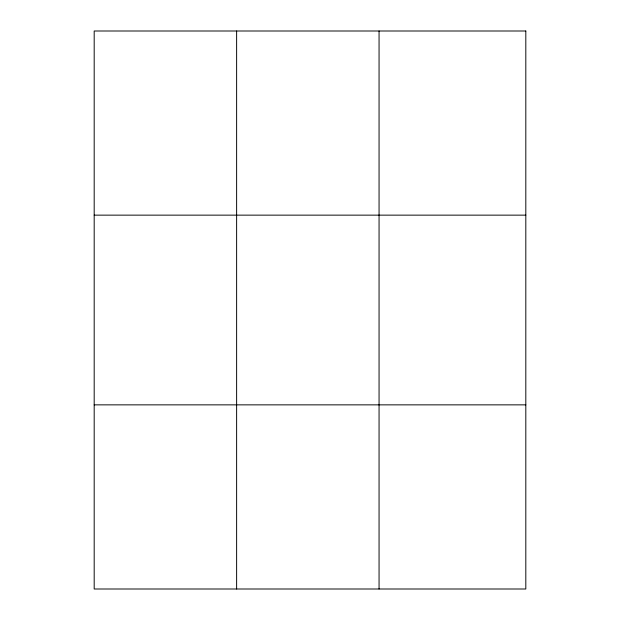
<?xml version="1.0" encoding="UTF-8"?>
<svg xmlns="http://www.w3.org/2000/svg" width="620" height="620" viewBox="0 0 620 620"><rect width="100%" height="100%" fill="white"/><g stroke="black" fill="none" stroke-linecap="round" stroke-linejoin="round"><path stroke-width="0.93" d="M236.623 31L236.623 589M379.06 31L379.06 589M94.186 215.14L525.814 215.14M94.186 404.86L525.814 404.86M525.814 31L525.814 589L94.186 589L94.186 31L525.814 31"/></g></svg>
